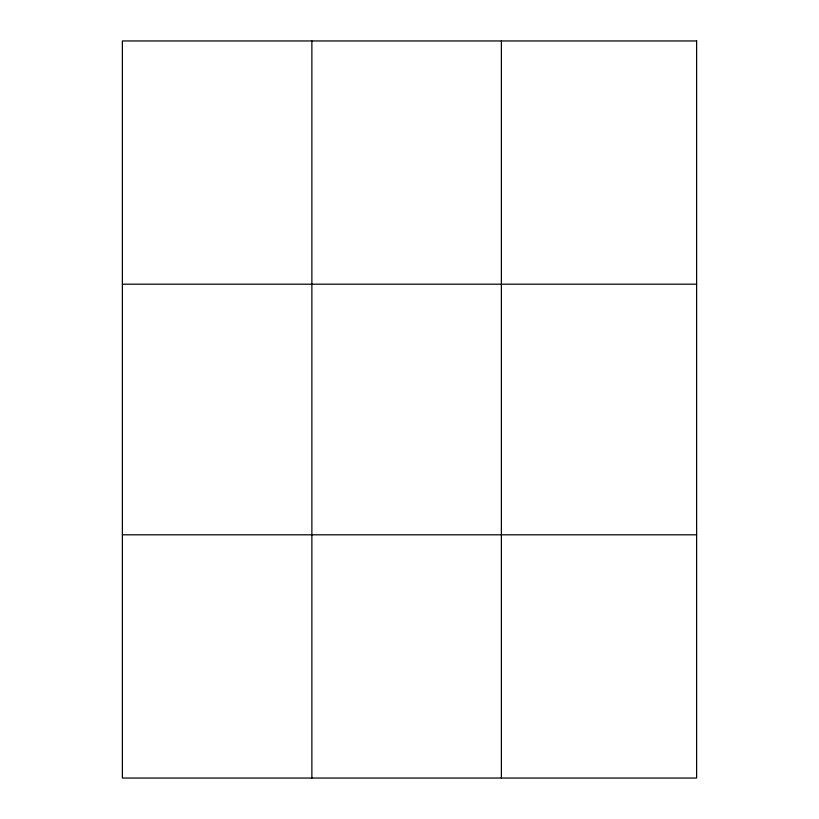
<?xml version="1.0" encoding="UTF-8"?>
<svg xmlns="http://www.w3.org/2000/svg" width="819" height="819" viewBox="0 0 819 819"><rect width="100%" height="100%" fill="white"/><g stroke="black" fill="none" stroke-linecap="round" stroke-linejoin="round"><path stroke-width="1.23" d="M311.875 778.05L311.875 40.95M501.382 778.05L501.382 40.95M122.379 284.193L696.621 284.193M122.379 534.807L696.621 534.807M696.621 40.95L696.621 778.05L122.379 778.05L122.379 40.95L696.621 40.95"/></g></svg>
